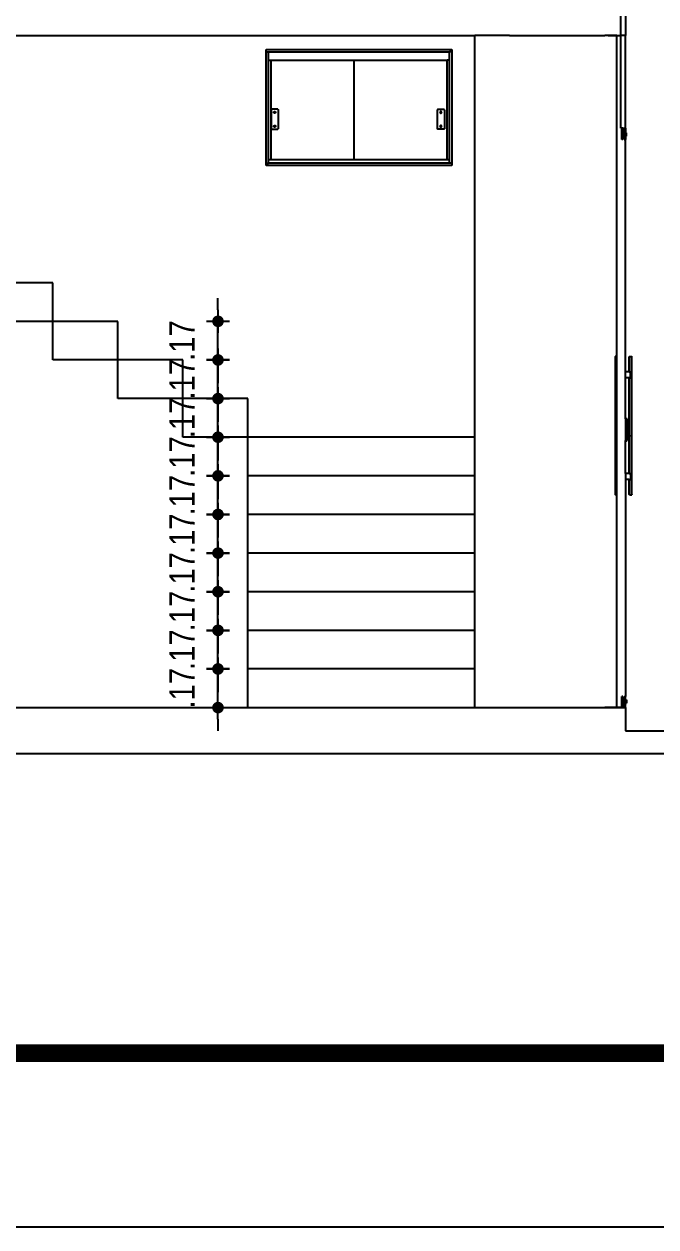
# Model space of a CAD drawing. Header units: millimetres. Extents: x 3212 to 6878, y 1640 to 3386.
# Drawn here: x 3318.31 to 3321.04, y 1640.21 to 1645.4 of the extents above; entities that cross this region are included whole.
import ezdxf

# ---------------------------------------------------------------- set-up
doc = ezdxf.new("R2010")
doc.units = ezdxf.units.MM
doc.header["$LTSCALE"] = 0.8
for name, color, linetype in [('A-PEN-B', 5, 'Continuous'), ('A-PEN-Y', 2, 'Continuous'), ('COTA', 2, 'Continuous')]:
    doc.layers.add(name, color=color, linetype=linetype)
doc.layers.add('COTAS', color=53, linetype='Continuous', lineweight=9)
doc.styles.add('F2', font='ARIALN.TTF')
doc.dimstyles.new('ARQUITETURA', dxfattribs={"dimtxt": 0.11, "dimasz": 0.05, "dimexe": 0.1, "dimexo": 0, "dimgap": 0.1, "dimtad": 1, "dimzin": 5, "dimdsep": 46, "dimtxsty": 'F2', "dimblk": 'COTA', "dimcen": 0, "dimse1": 1, "dimse2": 1, "dimadec": 0, "dimazin": 0, "dimtfac": 2, "dimtix": 1, "dimtmove": 2, "dimatfit": 3, "dimldrblk": 'COTA', "dimfxl": 0, "dimtolj": 1, "dimtzin": 5, "dimarcsym": 0})

# ---------------------------------------------------------------- blocks, each defined once
blk = doc.blocks.new('PRANCHA')
at = {"color": 1}
blk.add_lwpolyline([(0, 0), (84.1, 0), (84.1, 59.4), (0, 59.4)], close=True, dxfattribs=at)
at = {"color": 4, "const_width": 0.1}
blk.add_lwpolyline([(2.5, 58.4), (83.1, 58.4), (83.1, 1), (2.5, 1)], close=True, dxfattribs=at)
blk = doc.blocks.new('COTA')
at = {"layer": 'COTA'}
for p, q in [((-1, 0), (1, 0)), ((0, 1), (0, -1))]:
    blk.add_line(p, q, dxfattribs=at)
at = {"layer": 'COTA', "const_width": 0.5}
blk.add_lwpolyline([(-0.25, 0, 1), (0.25, 0, 1)], format="xyb", close=True, dxfattribs=at)
blk = doc.blocks.new('*D223')
at = {"layer": 'COTAS', "color": 0, "lineweight": -2, "transparency": 16777216}
for p, q in [((3319.1468, 1642.6683), (3319.1468, 1642.7183)), ((3319.1468, 1642.4516), (3319.1468, 1642.6183)), ((3319.1468, 1642.4016), (3319.1468, 1642.3516))]:
    blk.add_line(p, q, dxfattribs=at)
at = {"layer": 'Defpoints', "color": 0, "transparency": 16777216}
for p in [(3319.1468, 1642.6183), (3319.2749, 1642.6183), (3319.2749, 1642.4516)]:
    blk.add_point(p, dxfattribs=at)
at = {"layer": 'COTAS', "color": 0, "lineweight": -2, "transparency": 16777216, "xscale": 0.05, "yscale": 0.05, "zscale": 0.05}
for p, rotation in [((3319.1468, 1642.6183), 270), ((3319.1468, 1642.4516), 90)]:
    blk.add_blockref('COTA', p, dxfattribs=dict(at, rotation=rotation))
at = {"layer": 'COTAS', "color": 0, "transparency": 16777216, "insert": (3318.9916, 1642.5349), "char_height": 0.11, "attachment_point": 5, "rotation": 90, "style": 'F2'}
blk.add_mtext('\\A1;.17', dxfattribs=at)
blk = doc.blocks.new('*D224')
at = {"layer": 'COTAS', "color": 0, "lineweight": -2, "transparency": 16777216}
for p, q in [((3319.1468, 1642.835), (3319.1468, 1642.885)), ((3319.1468, 1642.6183), (3319.1468, 1642.785)), ((3319.1468, 1642.5683), (3319.1468, 1642.5183))]:
    blk.add_line(p, q, dxfattribs=at)
at = {"layer": 'Defpoints', "color": 0, "transparency": 16777216}
for p in [(3319.1468, 1642.785), (3319.3819, 1642.785), (3319.2749, 1642.6183)]:
    blk.add_point(p, dxfattribs=at)
at = {"layer": 'COTAS', "color": 0, "lineweight": -2, "transparency": 16777216, "xscale": 0.05, "yscale": 0.05, "zscale": 0.05}
for p, rotation in [((3319.1468, 1642.785), 270), ((3319.1468, 1642.6183), 90)]:
    blk.add_blockref('COTA', p, dxfattribs=dict(at, rotation=rotation))
at = {"layer": 'COTAS', "color": 0, "transparency": 16777216, "insert": (3318.9916, 1642.7016), "char_height": 0.11, "attachment_point": 5, "rotation": 90, "style": 'F2'}
blk.add_mtext('\\A1;.17', dxfattribs=at)
blk = doc.blocks.new('*D225')
at = {"layer": 'COTAS', "color": 0, "lineweight": -2, "transparency": 16777216}
for p, q in [((3319.1468, 1643.0017), (3319.1468, 1643.0517)), ((3319.1468, 1642.785), (3319.1468, 1642.9517)), ((3319.1468, 1642.735), (3319.1468, 1642.685))]:
    blk.add_line(p, q, dxfattribs=at)
at = {"layer": 'Defpoints', "color": 0, "transparency": 16777216}
for p in [(3319.1468, 1642.9517), (3319.3976, 1642.9517), (3319.3819, 1642.785)]:
    blk.add_point(p, dxfattribs=at)
at = {"layer": 'COTAS', "color": 0, "lineweight": -2, "transparency": 16777216, "xscale": 0.05, "yscale": 0.05, "zscale": 0.05}
for p, rotation in [((3319.1468, 1642.9517), 270), ((3319.1468, 1642.785), 90)]:
    blk.add_blockref('COTA', p, dxfattribs=dict(at, rotation=rotation))
at = {"layer": 'COTAS', "color": 0, "transparency": 16777216, "insert": (3318.9916, 1642.8683), "char_height": 0.11, "attachment_point": 5, "rotation": 90, "style": 'F2'}
blk.add_mtext('\\A1;.17', dxfattribs=at)
blk = doc.blocks.new('*D226')
at = {"layer": 'COTAS', "color": 0, "lineweight": -2, "transparency": 16777216}
for p, q in [((3319.1468, 1643.1684), (3319.1468, 1643.2184)), ((3319.1468, 1642.9517), (3319.1468, 1643.1184)), ((3319.1468, 1642.9017), (3319.1468, 1642.8517))]:
    blk.add_line(p, q, dxfattribs=at)
at = {"layer": 'Defpoints', "color": 0, "transparency": 16777216}
for p in [(3319.1468, 1643.1184), (3319.4172, 1643.1184), (3319.3976, 1642.9517)]:
    blk.add_point(p, dxfattribs=at)
at = {"layer": 'COTAS', "color": 0, "lineweight": -2, "transparency": 16777216, "xscale": 0.05, "yscale": 0.05, "zscale": 0.05}
for p, rotation in [((3319.1468, 1643.1184), 270), ((3319.1468, 1642.9517), 90)]:
    blk.add_blockref('COTA', p, dxfattribs=dict(at, rotation=rotation))
at = {"layer": 'COTAS', "color": 0, "transparency": 16777216, "insert": (3318.9916, 1643.035), "char_height": 0.11, "attachment_point": 5, "rotation": 90, "style": 'F2'}
blk.add_mtext('\\A1;.17', dxfattribs=at)
blk = doc.blocks.new('*D227')
at = {"layer": 'COTAS', "color": 0, "lineweight": -2, "transparency": 16777216}
for p, q in [((3319.1468, 1643.3351), (3319.1468, 1643.3851)), ((3319.1468, 1643.1184), (3319.1468, 1643.2851)), ((3319.1468, 1643.0684), (3319.1468, 1643.0184))]:
    blk.add_line(p, q, dxfattribs=at)
at = {"layer": 'Defpoints', "color": 0, "transparency": 16777216}
for p in [(3319.1468, 1643.2851), (3319.4172, 1643.2851), (3319.4172, 1643.1184)]:
    blk.add_point(p, dxfattribs=at)
at = {"layer": 'COTAS', "color": 0, "lineweight": -2, "transparency": 16777216, "xscale": 0.05, "yscale": 0.05, "zscale": 0.05}
for p, rotation in [((3319.1468, 1643.2851), 270), ((3319.1468, 1643.1184), 90)]:
    blk.add_blockref('COTA', p, dxfattribs=dict(at, rotation=rotation))
at = {"layer": 'COTAS', "color": 0, "transparency": 16777216, "insert": (3318.9916, 1643.2017), "char_height": 0.11, "attachment_point": 5, "rotation": 90, "style": 'F2'}
blk.add_mtext('\\A1;.17', dxfattribs=at)
blk = doc.blocks.new('*D228')
at = {"layer": 'COTAS', "color": 0, "lineweight": -2, "transparency": 16777216}
for p, q in [((3319.1468, 1643.5018), (3319.1468, 1643.5518)), ((3319.1468, 1643.2851), (3319.1468, 1643.4518)), ((3319.1468, 1643.2351), (3319.1468, 1643.1851))]:
    blk.add_line(p, q, dxfattribs=at)
at = {"layer": 'Defpoints', "color": 0, "transparency": 16777216}
for p in [(3319.1468, 1643.4518), (3319.4328, 1643.4518), (3319.4172, 1643.2851)]:
    blk.add_point(p, dxfattribs=at)
at = {"layer": 'COTAS', "color": 0, "lineweight": -2, "transparency": 16777216, "xscale": 0.05, "yscale": 0.05, "zscale": 0.05}
for p, rotation in [((3319.1468, 1643.4518), 270), ((3319.1468, 1643.2851), 90)]:
    blk.add_blockref('COTA', p, dxfattribs=dict(at, rotation=rotation))
at = {"layer": 'COTAS', "color": 0, "transparency": 16777216, "insert": (3318.9916, 1643.3684), "char_height": 0.11, "attachment_point": 5, "rotation": 90, "style": 'F2'}
blk.add_mtext('\\A1;.17', dxfattribs=at)
blk = doc.blocks.new('*D229')
at = {"layer": 'COTAS', "color": 0, "lineweight": -2, "transparency": 16777216}
for p, q in [((3319.1468, 1643.6685), (3319.1468, 1643.7185)), ((3319.1468, 1643.4518), (3319.1468, 1643.6185)), ((3319.1468, 1643.4018), (3319.1468, 1643.3518))]:
    blk.add_line(p, q, dxfattribs=at)
at = {"layer": 'Defpoints', "color": 0, "transparency": 16777216}
for p in [(3319.1468, 1643.6185), (3319.4172, 1643.6185), (3319.4328, 1643.4518)]:
    blk.add_point(p, dxfattribs=at)
at = {"layer": 'COTAS', "color": 0, "lineweight": -2, "transparency": 16777216, "xscale": 0.05, "yscale": 0.05, "zscale": 0.05}
for p, rotation in [((3319.1468, 1643.6185), 270), ((3319.1468, 1643.4518), 90)]:
    blk.add_blockref('COTA', p, dxfattribs=dict(at, rotation=rotation))
at = {"layer": 'COTAS', "color": 0, "transparency": 16777216, "insert": (3318.9916, 1643.5351), "char_height": 0.11, "attachment_point": 5, "rotation": 90, "style": 'F2'}
blk.add_mtext('\\A1;.17', dxfattribs=at)
blk = doc.blocks.new('*D230')
at = {"layer": 'COTAS', "color": 0, "lineweight": -2, "transparency": 16777216}
for p, q in [((3319.1468, 1643.8352), (3319.1468, 1643.8852)), ((3319.1468, 1643.6185), (3319.1468, 1643.7852)), ((3319.1468, 1643.5685), (3319.1468, 1643.5185))]:
    blk.add_line(p, q, dxfattribs=at)
at = {"layer": 'Defpoints', "color": 0, "transparency": 16777216}
for p in [(3319.1468, 1643.7852), (3319.2749, 1643.7852), (3319.4172, 1643.6185)]:
    blk.add_point(p, dxfattribs=at)
at = {"layer": 'COTAS', "color": 0, "lineweight": -2, "transparency": 16777216, "xscale": 0.05, "yscale": 0.05, "zscale": 0.05}
for p, rotation in [((3319.1468, 1643.7852), 270), ((3319.1468, 1643.6185), 90)]:
    blk.add_blockref('COTA', p, dxfattribs=dict(at, rotation=rotation))
at = {"layer": 'COTAS', "color": 0, "transparency": 16777216, "insert": (3318.9916, 1643.7018), "char_height": 0.11, "attachment_point": 5, "rotation": 90, "style": 'F2'}
blk.add_mtext('\\A1;.17', dxfattribs=at)
blk = doc.blocks.new('*D231')
at = {"layer": 'COTAS', "color": 0, "lineweight": -2, "transparency": 16777216}
for p, q in [((3319.1468, 1644.0019), (3319.1468, 1644.0519)), ((3319.1468, 1643.7852), (3319.1468, 1643.9519)), ((3319.1468, 1643.7352), (3319.1468, 1643.6852))]:
    blk.add_line(p, q, dxfattribs=at)
at = {"layer": 'Defpoints', "color": 0, "transparency": 16777216}
for p in [(3318.9949, 1643.9519), (3319.1468, 1643.9519), (3319.2749, 1643.7852)]:
    blk.add_point(p, dxfattribs=at)
at = {"layer": 'COTAS', "color": 0, "lineweight": -2, "transparency": 16777216, "xscale": 0.05, "yscale": 0.05, "zscale": 0.05}
for p, rotation in [((3319.1468, 1643.9519), 270), ((3319.1468, 1643.7852), 90)]:
    blk.add_blockref('COTA', p, dxfattribs=dict(at, rotation=rotation))
at = {"layer": 'COTAS', "color": 0, "transparency": 16777216, "insert": (3318.9916, 1643.8685), "char_height": 0.11, "attachment_point": 5, "rotation": 90, "style": 'F2'}
blk.add_mtext('\\A1;.17', dxfattribs=at)
blk = doc.blocks.new('*D232')
at = {"layer": 'COTAS', "color": 0, "lineweight": -2, "transparency": 16777216}
for p, q in [((3319.1468, 1644.1686), (3319.1468, 1644.2186)), ((3319.1468, 1643.9519), (3319.1468, 1644.1186)), ((3319.1468, 1643.9019), (3319.1468, 1643.8519))]:
    blk.add_line(p, q, dxfattribs=at)
at = {"layer": 'Defpoints', "color": 0, "transparency": 16777216}
for p in [(3318.7149, 1644.1186), (3319.1468, 1644.1186), (3318.9949, 1643.9519)]:
    blk.add_point(p, dxfattribs=at)
at = {"layer": 'COTAS', "color": 0, "lineweight": -2, "transparency": 16777216, "xscale": 0.05, "yscale": 0.05, "zscale": 0.05}
for p, rotation in [((3319.1468, 1644.1186), 270), ((3319.1468, 1643.9519), 90)]:
    blk.add_blockref('COTA', p, dxfattribs=dict(at, rotation=rotation))
at = {"layer": 'COTAS', "color": 0, "transparency": 16777216, "insert": (3318.9916, 1644.0352), "char_height": 0.11, "attachment_point": 5, "rotation": 90, "style": 'F2'}
blk.add_mtext('\\A1;.17', dxfattribs=at)

msp = doc.modelspace()

# ---------------------------------------------------------------- linework, layer by layer
for p, q in [((3319.3549, 1645.2911), (3320.1549, 1645.2911)), ((3319.3549, 1645.2811), (3319.3549, 1645.2911)), ((3320.1549, 1645.2911), (3320.1549, 1645.2811)), ((3319.3549, 1645.2811), (3319.3649, 1645.2811)), ((3319.3549, 1644.8011), (3319.3549, 1645.2811)), ((3319.3649, 1645.2461), (3319.3649, 1645.2811)), ((3319.3649, 1645.2811), (3320.1449, 1645.2811)), ((3319.3649, 1645.2461), (3319.3749, 1645.2461)), ((3319.3649, 1644.8161), (3319.3649, 1645.2461)), ((3319.3749, 1645.2461), (3319.7349, 1645.2461)), ((3319.3749, 1645.2461), (3319.3749, 1644.8161)), ((3319.7349, 1644.8161), (3319.7349, 1645.2461)), ((3319.7349, 1645.2461), (3320.1349, 1645.2461)), ((3320.1449, 1645.2461), (3320.1349, 1645.2461)), ((3320.1349, 1644.8161), (3320.1349, 1645.2461)), ((3320.1549, 1645.2811), (3320.1449, 1645.2811)), ((3320.1449, 1645.2461), (3320.1449, 1645.2811)), ((3320.1449, 1644.8161), (3320.1449, 1645.2461)), ((3320.1549, 1645.2811), (3320.1549, 1644.8011)), ((3319.3763, 1645.0316), (3319.3783, 1645.0336)), ((3319.3763, 1645.0316), (3319.3763, 1644.9496)), ((3319.4049, 1645.0336), (3319.3783, 1645.0336)), ((3319.4049, 1645.0336), (3319.4069, 1645.0316)), ((3319.4069, 1645.0316), (3319.4069, 1644.9496)), ((3320.0949, 1645.0336), (3320.0929, 1645.0316)), ((3320.0929, 1645.0316), (3320.0929, 1644.9496)), ((3320.0949, 1645.0336), (3320.1215, 1645.0336)), ((3320.1235, 1645.0316), (3320.1215, 1645.0336)), ((3320.1235, 1645.0316), (3320.1235, 1644.9496)), ((3319.3876, 1645.0206), (3319.3877, 1645.0216)), ((3319.3877, 1645.0196), (3319.3876, 1645.0206)), ((3319.3877, 1645.0216), (3319.3881, 1645.0226)), ((3319.3881, 1645.0186), (3319.3877, 1645.0196)), ((3319.3881, 1645.0226), (3319.3888, 1645.0234)), ((3319.3888, 1645.0178), (3319.3881, 1645.0186)), ((3319.3888, 1645.0234), (3319.3896, 1645.0241)), ((3319.3896, 1645.0171), (3319.3888, 1645.0178)), ((3319.3896, 1645.0241), (3319.3905, 1645.0245)), ((3319.3905, 1645.0167), (3319.3896, 1645.0171)), ((3319.3905, 1645.0245), (3319.3916, 1645.0246)), ((3319.3916, 1645.0166), (3319.3905, 1645.0167)), ((3319.3916, 1645.0246), (3319.3926, 1645.0245)), ((3319.3926, 1645.0167), (3319.3916, 1645.0166)), ((3319.3926, 1645.0245), (3319.3936, 1645.0241)), ((3319.3936, 1645.0171), (3319.3926, 1645.0167)), ((3319.3936, 1645.0241), (3319.3944, 1645.0234)), ((3319.3944, 1645.0178), (3319.3936, 1645.0171)), ((3319.3944, 1645.0234), (3319.3951, 1645.0226)), ((3319.3951, 1645.0186), (3319.3944, 1645.0178)), ((3319.3951, 1645.0226), (3319.3955, 1645.0216)), ((3319.3955, 1645.0196), (3319.3951, 1645.0186)), ((3319.3955, 1645.0216), (3319.3956, 1645.0206)), ((3319.3956, 1645.0206), (3319.3955, 1645.0196)), ((3320.1043, 1645.0216), (3320.1042, 1645.0206)), ((3320.1042, 1645.0206), (3320.1043, 1645.0196)), ((3320.1047, 1645.0226), (3320.1043, 1645.0216)), ((3320.1043, 1645.0196), (3320.1047, 1645.0186)), ((3320.1053, 1645.0234), (3320.1047, 1645.0226)), ((3320.1047, 1645.0186), (3320.1053, 1645.0178)), ((3320.1062, 1645.0241), (3320.1053, 1645.0234)), ((3320.1053, 1645.0178), (3320.1062, 1645.0171)), ((3320.1071, 1645.0245), (3320.1062, 1645.0241)), ((3320.1062, 1645.0171), (3320.1071, 1645.0167)), ((3320.1082, 1645.0246), (3320.1071, 1645.0245)), ((3320.1071, 1645.0167), (3320.1082, 1645.0166)), ((3320.1092, 1645.0245), (3320.1082, 1645.0246)), ((3320.1082, 1645.0166), (3320.1092, 1645.0167)), ((3320.1102, 1645.0241), (3320.1092, 1645.0245)), ((3320.1092, 1645.0167), (3320.1102, 1645.0171)), ((3320.111, 1645.0234), (3320.1102, 1645.0241)), ((3320.1102, 1645.0171), (3320.111, 1645.0178)), ((3320.1116, 1645.0226), (3320.111, 1645.0234)), ((3320.111, 1645.0178), (3320.1116, 1645.0186)), ((3320.112, 1645.0216), (3320.1116, 1645.0226)), ((3320.1116, 1645.0186), (3320.112, 1645.0196)), ((3320.1122, 1645.0206), (3320.112, 1645.0216)), ((3320.112, 1645.0196), (3320.1122, 1645.0206)), ((3319.3763, 1644.9496), (3319.3783, 1644.9476)), ((3319.3783, 1644.9476), (3319.4049, 1644.9476)), ((3319.3876, 1644.9606), (3319.3877, 1644.9616)), ((3319.3877, 1644.9596), (3319.3876, 1644.9606)), ((3319.3877, 1644.9616), (3319.3881, 1644.9626)), ((3319.3881, 1644.9586), (3319.3877, 1644.9596)), ((3319.3881, 1644.9626), (3319.3888, 1644.9634)), ((3319.3888, 1644.9578), (3319.3881, 1644.9586)), ((3319.3888, 1644.9634), (3319.3896, 1644.9641)), ((3319.3896, 1644.9571), (3319.3888, 1644.9578)), ((3319.3896, 1644.9641), (3319.3905, 1644.9645)), ((3319.3905, 1644.9567), (3319.3896, 1644.9571)), ((3319.3905, 1644.9645), (3319.3916, 1644.9646)), ((3319.3916, 1644.9566), (3319.3905, 1644.9567)), ((3319.3916, 1644.9646), (3319.3926, 1644.9645)), ((3319.3926, 1644.9567), (3319.3916, 1644.9566)), ((3319.3926, 1644.9645), (3319.3936, 1644.9641)), ((3319.3936, 1644.9571), (3319.3926, 1644.9567)), ((3319.3936, 1644.9641), (3319.3944, 1644.9634)), ((3319.3944, 1644.9578), (3319.3936, 1644.9571)), ((3319.3944, 1644.9634), (3319.3951, 1644.9626)), ((3319.3951, 1644.9586), (3319.3944, 1644.9578)), ((3319.3951, 1644.9626), (3319.3955, 1644.9616)), ((3319.3955, 1644.9596), (3319.3951, 1644.9586)), ((3319.3955, 1644.9616), (3319.3956, 1644.9606)), ((3319.3956, 1644.9606), (3319.3955, 1644.9596)), ((3319.4049, 1644.9476), (3319.4069, 1644.9496)), ((3320.0949, 1644.9476), (3320.0929, 1644.9496)), ((3320.1215, 1644.9476), (3320.0949, 1644.9476)), ((3320.1043, 1644.9616), (3320.1042, 1644.9606)), ((3320.1042, 1644.9606), (3320.1043, 1644.9596)), ((3320.1047, 1644.9626), (3320.1043, 1644.9616)), ((3320.1043, 1644.9596), (3320.1047, 1644.9586)), ((3320.1053, 1644.9634), (3320.1047, 1644.9626)), ((3320.1047, 1644.9586), (3320.1053, 1644.9578)), ((3320.1062, 1644.9641), (3320.1053, 1644.9634)), ((3320.1053, 1644.9578), (3320.1062, 1644.9571)), ((3320.1071, 1644.9645), (3320.1062, 1644.9641)), ((3320.1062, 1644.9571), (3320.1071, 1644.9567)), ((3320.1082, 1644.9646), (3320.1071, 1644.9645)), ((3320.1071, 1644.9567), (3320.1082, 1644.9566)), ((3320.1092, 1644.9645), (3320.1082, 1644.9646)), ((3320.1082, 1644.9566), (3320.1092, 1644.9567)), ((3320.1102, 1644.9641), (3320.1092, 1644.9645)), ((3320.1092, 1644.9567), (3320.1102, 1644.9571)), ((3320.111, 1644.9634), (3320.1102, 1644.9641)), ((3320.1102, 1644.9571), (3320.111, 1644.9578)), ((3320.1116, 1644.9626), (3320.111, 1644.9634)), ((3320.111, 1644.9578), (3320.1116, 1644.9586)), ((3320.112, 1644.9616), (3320.1116, 1644.9626)), ((3320.1116, 1644.9586), (3320.112, 1644.9596)), ((3320.1122, 1644.9606), (3320.112, 1644.9616)), ((3320.112, 1644.9596), (3320.1122, 1644.9606)), ((3320.1235, 1644.9496), (3320.1215, 1644.9476)), ((3319.3549, 1644.8011), (3319.3649, 1644.8011)), ((3319.3549, 1644.7911), (3319.3549, 1644.8011)), ((3320.1549, 1644.7911), (3319.3549, 1644.7911)), ((3319.3649, 1644.8011), (3319.3649, 1644.8161)), ((3319.3749, 1644.8161), (3319.3649, 1644.8161)), ((3320.1449, 1644.8011), (3319.3649, 1644.8011)), ((3319.7349, 1644.8161), (3319.3749, 1644.8161)), ((3320.1349, 1644.8161), (3319.7349, 1644.8161)), ((3320.1449, 1644.8161), (3320.1349, 1644.8161)), ((3320.1449, 1644.8011), (3320.1449, 1644.8161)), ((3320.1549, 1644.8011), (3320.1449, 1644.8011)), ((3320.1549, 1644.8011), (3320.1549, 1644.7911)), ((3320.8609, 1643.9663), (3320.8604, 1643.9657)), ((3320.8604, 1643.9657), (3320.8604, 1643.3708)), ((3320.8614, 1643.9663), (3320.8609, 1643.9657)), ((3320.8614, 1643.9663), (3320.8609, 1643.9663)), ((3320.8609, 1643.9657), (3320.8609, 1643.3708)), ((3320.867, 1643.9663), (3320.8614, 1643.9663)), ((3320.867, 1643.9007), (3320.867, 1643.9663)), ((3320.9214, 1643.9663), (3320.9209, 1643.9657)), ((3320.9209, 1643.9013), (3320.9209, 1643.9657)), ((3320.9219, 1643.9663), (3320.9214, 1643.9657)), ((3320.9214, 1643.9663), (3320.9219, 1643.9663)), ((3320.9214, 1643.9013), (3320.9214, 1643.9657)), ((3320.9219, 1643.9663), (3320.9314, 1643.9663)), ((3320.9314, 1643.9663), (3320.9319, 1643.9657)), ((3320.9314, 1643.9663), (3320.9319, 1643.9663)), ((3320.9319, 1643.9663), (3320.9324, 1643.9657)), ((3320.9324, 1643.3708), (3320.9324, 1643.9657)), ((3320.8659, 1643.9001), (3320.8664, 1643.9007)), ((3320.8659, 1643.875), (3320.8659, 1643.9001)), ((3320.8664, 1643.9007), (3320.8669, 1643.9007)), ((3320.8664, 1643.9001), (3320.8669, 1643.9007)), ((3320.8664, 1643.9001), (3320.8664, 1643.875)), ((3320.8669, 1643.9007), (3320.867, 1643.9007)), ((3320.867, 1643.8745), (3320.867, 1643.9007)), ((3320.9204, 1643.9007), (3320.9044, 1643.9007)), ((3320.9044, 1643.8745), (3320.9044, 1643.9007)), ((3320.9209, 1643.9013), (3320.9204, 1643.9007)), ((3320.9209, 1643.9007), (3320.9204, 1643.9007)), ((3320.9214, 1643.9013), (3320.9209, 1643.9007)), ((3320.9209, 1643.9007), (3320.9264, 1643.9007)), ((3320.9269, 1643.9001), (3320.9264, 1643.9007)), ((3320.9264, 1643.875), (3320.9264, 1643.9001)), ((3320.9269, 1643.9001), (3320.9269, 1643.875)), ((3320.8659, 1643.875), (3320.8664, 1643.8745)), ((3320.8664, 1643.875), (3320.8669, 1643.8745)), ((3320.8664, 1643.8745), (3320.8669, 1643.8745)), ((3320.8669, 1643.8745), (3320.867, 1643.8745)), ((3320.867, 1643.462), (3320.867, 1643.8745)), ((3320.9044, 1643.6982), (3320.9044, 1643.8745)), ((3320.9204, 1643.8745), (3320.9044, 1643.8745)), ((3320.9204, 1643.8745), (3320.9209, 1643.8745)), ((3320.9209, 1643.8739), (3320.9204, 1643.8745)), ((3320.9214, 1643.8739), (3320.9209, 1643.8745)), ((3320.9209, 1643.8745), (3320.9259, 1643.8745)), ((3320.9209, 1643.6628), (3320.9209, 1643.8739)), ((3320.9214, 1643.6628), (3320.9214, 1643.8739)), ((3320.9264, 1643.875), (3320.9259, 1643.8745)), ((3320.9259, 1643.8745), (3320.9264, 1643.8745)), ((3320.9269, 1643.875), (3320.9264, 1643.8745)), ((3320.9044, 1643.6982), (3320.907, 1643.6982)), ((3320.9044, 1643.6982), (3320.9044, 1643.6981)), ((3320.907, 1643.6981), (3320.9044, 1643.6981)), ((3320.9044, 1643.6981), (3320.9044, 1643.698)), ((3320.907, 1643.698), (3320.9044, 1643.698)), ((3320.9044, 1643.698), (3320.9044, 1643.6979)), ((3320.907, 1643.6979), (3320.9044, 1643.6979)), ((3320.9044, 1643.6979), (3320.9044, 1643.6978)), ((3320.907, 1643.6978), (3320.9044, 1643.6978)), ((3320.9044, 1643.6978), (3320.9044, 1643.6976)), ((3320.907, 1643.6976), (3320.9044, 1643.6976)), ((3320.9044, 1643.6976), (3320.9044, 1643.6974)), ((3320.907, 1643.6974), (3320.9044, 1643.6974)), ((3320.9044, 1643.6974), (3320.9044, 1643.6972)), ((3320.907, 1643.6972), (3320.9044, 1643.6972)), ((3320.9044, 1643.6972), (3320.9044, 1643.6969)), ((3320.907, 1643.6969), (3320.9044, 1643.6969)), ((3320.9044, 1643.6969), (3320.9044, 1643.6516)), ((3320.907, 1643.6982), (3320.912, 1643.6982)), ((3320.907, 1643.6982), (3320.907, 1643.6981)), ((3320.912, 1643.6981), (3320.907, 1643.6981)), ((3320.907, 1643.6981), (3320.907, 1643.698)), ((3320.912, 1643.698), (3320.907, 1643.698)), ((3320.907, 1643.698), (3320.907, 1643.6979)), ((3320.912, 1643.6979), (3320.907, 1643.6979)), ((3320.907, 1643.6979), (3320.907, 1643.6978)), ((3320.912, 1643.6978), (3320.907, 1643.6978)), ((3320.907, 1643.6978), (3320.907, 1643.6976)), ((3320.912, 1643.6976), (3320.907, 1643.6976)), ((3320.907, 1643.6976), (3320.907, 1643.6974)), ((3320.912, 1643.6974), (3320.907, 1643.6974)), ((3320.907, 1643.6974), (3320.907, 1643.6972)), ((3320.912, 1643.6972), (3320.907, 1643.6972)), ((3320.907, 1643.6972), (3320.907, 1643.6969)), ((3320.907, 1643.6969), (3320.912, 1643.6969)), ((3320.907, 1643.6961), (3320.907, 1643.6969)), ((3320.907, 1643.6961), (3320.912, 1643.6961)), ((3320.912, 1643.6982), (3320.912, 1643.6981)), ((3320.912, 1643.6981), (3320.912, 1643.698)), ((3320.912, 1643.698), (3320.912, 1643.6979)), ((3320.912, 1643.6979), (3320.912, 1643.6978)), ((3320.912, 1643.6978), (3320.912, 1643.6976)), ((3320.912, 1643.6976), (3320.912, 1643.6974)), ((3320.912, 1643.6974), (3320.912, 1643.6972)), ((3320.912, 1643.6972), (3320.912, 1643.6969)), ((3320.912, 1643.6961), (3320.912, 1643.6969)), ((3320.912, 1643.6603), (3320.912, 1643.6961)), ((3320.912, 1643.6516), (3320.9044, 1643.6516)), ((3320.9044, 1643.6516), (3320.9044, 1643.6074)), ((3320.9145, 1643.6603), (3320.912, 1643.6603)), ((3320.912, 1643.6603), (3320.912, 1643.6594)), ((3320.9145, 1643.6594), (3320.912, 1643.6594)), ((3320.912, 1643.6593), (3320.912, 1643.6594)), ((3320.9145, 1643.6593), (3320.912, 1643.6593)), ((3320.912, 1643.6593), (3320.912, 1643.6576)), ((3320.912, 1643.6575), (3320.912, 1643.6576)), ((3320.912, 1643.6572), (3320.912, 1643.6576)), ((3320.9121, 1643.6574), (3320.912, 1643.6575)), ((3320.912, 1643.6572), (3320.914, 1643.6572)), ((3320.912, 1643.6566), (3320.912, 1643.6572)), ((3320.912, 1643.6561), (3320.912, 1643.6566)), ((3320.912, 1643.6566), (3320.9139, 1643.6566)), ((3320.912, 1643.6561), (3320.914, 1643.6561)), ((3320.912, 1643.6558), (3320.912, 1643.6561)), ((3320.914, 1643.6558), (3320.912, 1643.6558)), ((3320.912, 1643.6556), (3320.912, 1643.6558)), ((3320.9139, 1643.6557), (3320.912, 1643.6556)), ((3320.912, 1643.6551), (3320.912, 1643.6556)), ((3320.9139, 1643.6551), (3320.912, 1643.6551)), ((3320.912, 1643.6547), (3320.912, 1643.6551)), ((3320.9121, 1643.6548), (3320.912, 1643.6547)), ((3320.912, 1643.6547), (3320.912, 1643.6547)), ((3320.912, 1643.6535), (3320.912, 1643.6547)), ((3320.9144, 1643.6535), (3320.912, 1643.6535)), ((3320.912, 1643.6535), (3320.912, 1643.6516)), ((3320.912, 1643.6516), (3320.912, 1643.6466)), ((3320.9137, 1643.6466), (3320.912, 1643.6466)), ((3320.912, 1643.6443), (3320.912, 1643.6466)), ((3320.9137, 1643.6443), (3320.912, 1643.6443)), ((3320.912, 1643.6422), (3320.912, 1643.6443)), ((3320.9145, 1643.6422), (3320.912, 1643.6422)), ((3320.912, 1643.6074), (3320.912, 1643.6422)), ((3320.9122, 1643.6574), (3320.9121, 1643.6574)), ((3320.9122, 1643.6549), (3320.9121, 1643.6548)), ((3320.9123, 1643.6573), (3320.9122, 1643.6574)), ((3320.9123, 1643.6549), (3320.9122, 1643.6549)), ((3320.9124, 1643.6573), (3320.9123, 1643.6573)), ((3320.9124, 1643.655), (3320.9123, 1643.6549)), ((3320.9124, 1643.6573), (3320.9124, 1643.6573)), ((3320.9125, 1643.6573), (3320.9124, 1643.6573)), ((3320.9125, 1643.655), (3320.9124, 1643.655)), ((3320.9124, 1643.655), (3320.9124, 1643.655)), ((3320.9126, 1643.6573), (3320.9125, 1643.6573)), ((3320.9126, 1643.6549), (3320.9125, 1643.655)), ((3320.9127, 1643.6574), (3320.9126, 1643.6573)), ((3320.9127, 1643.6549), (3320.9126, 1643.6549)), ((3320.9128, 1643.6575), (3320.9127, 1643.6574)), ((3320.9128, 1643.6547), (3320.9127, 1643.6549)), ((3320.9133, 1643.6575), (3320.9128, 1643.6575)), ((3320.9133, 1643.6547), (3320.9128, 1643.6547)), ((3320.9134, 1643.6576), (3320.9133, 1643.6575)), ((3320.9135, 1643.6545), (3320.9133, 1643.6547)), ((3320.9138, 1643.6545), (3320.9135, 1643.6545)), ((3320.9137, 1643.6465), (3320.9137, 1643.6466)), ((3320.914, 1643.6455), (3320.9137, 1643.6465)), ((3320.9137, 1643.6444), (3320.9137, 1643.6465)), ((3320.914, 1643.6455), (3320.9137, 1643.6444)), ((3320.9137, 1643.6444), (3320.9137, 1643.6443)), ((3320.9139, 1643.6543), (3320.9138, 1643.6545)), ((3320.9139, 1643.6568), (3320.914, 1643.6569)), ((3320.9139, 1643.6567), (3320.9139, 1643.6568)), ((3320.9139, 1643.6566), (3320.9139, 1643.6567)), ((3320.9139, 1643.6565), (3320.9139, 1643.6566)), ((3320.9139, 1643.6566), (3320.9139, 1643.6566)), ((3320.9139, 1643.6566), (3320.914, 1643.6566)), ((3320.9139, 1643.6565), (3320.9139, 1643.6565)), ((3320.9139, 1643.6564), (3320.9139, 1643.6565)), ((3320.9139, 1643.6564), (3320.9139, 1643.6565)), ((3320.9139, 1643.6564), (3320.9139, 1643.6565)), ((3320.9139, 1643.6563), (3320.9139, 1643.6564)), ((3320.9139, 1643.6562), (3320.9139, 1643.6563)), ((3320.9139, 1643.6563), (3320.9139, 1643.6563)), ((3320.9139, 1643.6561), (3320.9139, 1643.6562)), ((3320.914, 1643.6561), (3320.9139, 1643.6561)), ((3320.914, 1643.6558), (3320.9139, 1643.6557)), ((3320.9139, 1643.6557), (3320.9139, 1643.6556)), ((3320.914, 1643.6557), (3320.9139, 1643.6557)), ((3320.9139, 1643.6556), (3320.9139, 1643.6555)), ((3320.9139, 1643.6555), (3320.9139, 1643.6554)), ((3320.9139, 1643.6554), (3320.9139, 1643.6553)), ((3320.9139, 1643.6554), (3320.9139, 1643.6554)), ((3320.9139, 1643.6554), (3320.9139, 1643.6553)), ((3320.9139, 1643.6553), (3320.9139, 1643.6552)), ((3320.9139, 1643.6552), (3320.9139, 1643.6551)), ((3320.9139, 1643.6551), (3320.9139, 1643.6551)), ((3320.9139, 1643.6551), (3320.9139, 1643.655)), ((3320.9145, 1643.6551), (3320.9139, 1643.6551)), ((3320.9139, 1643.655), (3320.9139, 1643.6549)), ((3320.9139, 1643.6549), (3320.914, 1643.6548)), ((3320.9139, 1643.6542), (3320.9139, 1643.6543)), ((3320.9142, 1643.6541), (3320.9139, 1643.6542)), ((3320.914, 1643.6572), (3320.9141, 1643.6572)), ((3320.914, 1643.6571), (3320.914, 1643.6572)), ((3320.914, 1643.6572), (3320.9142, 1643.6572)), ((3320.914, 1643.657), (3320.914, 1643.6571)), ((3320.914, 1643.6569), (3320.914, 1643.657)), ((3320.9141, 1643.6568), (3320.914, 1643.6566)), ((3320.914, 1643.6566), (3320.914, 1643.6565)), ((3320.914, 1643.6566), (3320.9145, 1643.6566)), ((3320.914, 1643.6565), (3320.914, 1643.6561)), ((3320.914, 1643.6561), (3320.914, 1643.6561)), ((3320.914, 1643.6561), (3320.914, 1643.6559)), ((3320.914, 1643.6559), (3320.914, 1643.6558)), ((3320.914, 1643.6557), (3320.914, 1643.6558)), ((3320.9145, 1643.6557), (3320.914, 1643.6557)), ((3320.914, 1643.6548), (3320.914, 1643.6547)), ((3320.914, 1643.6548), (3320.914, 1643.6546)), ((3320.914, 1643.6547), (3320.914, 1643.6546)), ((3320.914, 1643.6546), (3320.914, 1643.6545)), ((3320.914, 1643.6545), (3320.9141, 1643.6544)), ((3320.9141, 1643.6573), (3320.9142, 1643.6575)), ((3320.9141, 1643.6572), (3320.9141, 1643.6573)), ((3320.9142, 1643.6572), (3320.9141, 1643.6568)), ((3320.9141, 1643.6544), (3320.9142, 1643.6543)), ((3320.9142, 1643.6575), (3320.9143, 1643.6576)), ((3320.9143, 1643.6574), (3320.9142, 1643.6572)), ((3320.9142, 1643.6572), (3320.9145, 1643.6572)), ((3320.9142, 1643.6543), (3320.9142, 1643.6541)), ((3320.9144, 1643.6542), (3320.9142, 1643.6541)), ((3320.9142, 1643.6541), (3320.9143, 1643.654)), ((3320.9145, 1643.6576), (3320.9143, 1643.6574)), ((3320.9143, 1643.654), (3320.9144, 1643.6539)), ((3320.9144, 1643.6587), (3320.9144, 1643.6589)), ((3320.9144, 1643.6589), (3320.9145, 1643.6589)), ((3320.9144, 1643.6587), (3320.9144, 1643.6586)), ((3320.9145, 1643.6587), (3320.9144, 1643.6587)), ((3320.9144, 1643.6539), (3320.9144, 1643.6542)), ((3320.9144, 1643.6535), (3320.9144, 1643.6539)), ((3320.9144, 1643.6539), (3320.9145, 1643.6539)), ((3320.9144, 1643.6534), (3320.9144, 1643.6535)), ((3320.9144, 1643.6535), (3320.9144, 1643.6535)), ((3320.9144, 1643.6535), (3320.9145, 1643.6535)), ((3320.9145, 1643.6534), (3320.9144, 1643.6534)), ((3320.9148, 1643.6598), (3320.9145, 1643.6603)), ((3320.9145, 1643.6603), (3320.9145, 1643.6594)), ((3320.9148, 1643.6594), (3320.9145, 1643.6594)), ((3320.9145, 1643.6593), (3320.9145, 1643.6594)), ((3320.9148, 1643.6593), (3320.9145, 1643.6593)), ((3320.9145, 1643.6589), (3320.9145, 1643.6593)), ((3320.9145, 1643.6589), (3320.9148, 1643.6589)), ((3320.9145, 1643.6589), (3320.9145, 1643.6587)), ((3320.9148, 1643.6587), (3320.9145, 1643.6587)), ((3320.9145, 1643.6587), (3320.9145, 1643.6582)), ((3320.9148, 1643.6582), (3320.9145, 1643.6582)), ((3320.9145, 1643.658), (3320.9145, 1643.6582)), ((3320.9145, 1643.658), (3320.9146, 1643.658)), ((3320.9145, 1643.6577), (3320.9145, 1643.658)), ((3320.9147, 1643.6579), (3320.9145, 1643.6577)), ((3320.9145, 1643.6572), (3320.9145, 1643.6577)), ((3320.9145, 1643.6572), (3320.9145, 1643.6566)), ((3320.9145, 1643.6572), (3320.9148, 1643.6572)), ((3320.9145, 1643.6557), (3320.9145, 1643.6566)), ((3320.9145, 1643.6566), (3320.9148, 1643.6566)), ((3320.9148, 1643.6557), (3320.9145, 1643.6557)), ((3320.9145, 1643.6557), (3320.9145, 1643.6551)), ((3320.9148, 1643.6551), (3320.9145, 1643.6551)), ((3320.9145, 1643.6551), (3320.9145, 1643.6538)), ((3320.9145, 1643.6539), (3320.9145, 1643.6538)), ((3320.9145, 1643.6538), (3320.9146, 1643.6538)), ((3320.9145, 1643.6538), (3320.9145, 1643.6535)), ((3320.9145, 1643.6535), (3320.9145, 1643.6534)), ((3320.9145, 1643.6535), (3320.9148, 1643.6535)), ((3320.9148, 1643.6534), (3320.9145, 1643.6534)), ((3320.9145, 1643.6534), (3320.9145, 1643.6516)), ((3320.9145, 1643.6516), (3320.9148, 1643.6516)), ((3320.9145, 1643.6422), (3320.9145, 1643.6516)), ((3320.9148, 1643.6427), (3320.9145, 1643.6422)), ((3320.9146, 1643.658), (3320.9147, 1643.6581)), ((3320.9146, 1643.6538), (3320.9147, 1643.6537)), ((3320.9147, 1643.6581), (3320.9148, 1643.6581)), ((3320.9148, 1643.658), (3320.9147, 1643.6579)), ((3320.9147, 1643.6537), (3320.9148, 1643.6536)), ((3320.9148, 1643.6594), (3320.9148, 1643.6598)), ((3320.9148, 1643.6593), (3320.9148, 1643.6594)), ((3320.9148, 1643.6593), (3320.915, 1643.6589)), ((3320.9148, 1643.6589), (3320.9148, 1643.6593)), ((3320.9148, 1643.6593), (3320.9149, 1643.6591)), ((3320.9148, 1643.6593), (3320.9149, 1643.6591)), ((3320.9148, 1643.6587), (3320.9148, 1643.6589)), ((3320.9148, 1643.6589), (3320.915, 1643.6589)), ((3320.9151, 1643.6587), (3320.9148, 1643.6587)), ((3320.9148, 1643.6587), (3320.9148, 1643.6582)), ((3320.9148, 1643.6582), (3320.9148, 1643.6582)), ((3320.9148, 1643.6582), (3320.9148, 1643.6581)), ((3320.915, 1643.6582), (3320.9148, 1643.6582)), ((3320.9148, 1643.6581), (3320.9149, 1643.6581)), ((3320.9148, 1643.6581), (3320.9148, 1643.658)), ((3320.9149, 1643.658), (3320.9148, 1643.658)), ((3320.9148, 1643.6572), (3320.9148, 1643.658)), ((3320.9148, 1643.6572), (3320.9153, 1643.6572)), ((3320.9148, 1643.6572), (3320.9148, 1643.6566)), ((3320.9148, 1643.6566), (3320.9152, 1643.6566)), ((3320.9148, 1643.6557), (3320.9148, 1643.6566)), ((3320.9152, 1643.6557), (3320.9148, 1643.6557)), ((3320.9148, 1643.6551), (3320.9148, 1643.6557)), ((3320.9153, 1643.6551), (3320.9148, 1643.6551)), ((3320.9148, 1643.6536), (3320.9148, 1643.6551)), ((3320.9148, 1643.6536), (3320.915, 1643.6536)), ((3320.9148, 1643.6536), (3320.9148, 1643.6536)), ((3320.9148, 1643.6535), (3320.9148, 1643.6536)), ((3320.9148, 1643.6535), (3320.915, 1643.6536)), ((3320.9148, 1643.6534), (3320.9148, 1643.6535)), ((3320.9153, 1643.6534), (3320.9148, 1643.6534)), ((3320.9148, 1643.6516), (3320.9148, 1643.6534)), ((3320.9148, 1643.6516), (3320.9153, 1643.6516)), ((3320.9148, 1643.6481), (3320.9148, 1643.6516)), ((3320.9148, 1643.6481), (3320.9153, 1643.6489)), ((3320.9148, 1643.6427), (3320.9148, 1643.6481)), ((3320.9149, 1643.6591), (3320.915, 1643.6589)), ((3320.915, 1643.6589), (3320.9149, 1643.6591)), ((3320.9149, 1643.6591), (3320.915, 1643.6589)), ((3320.9151, 1643.6588), (3320.9149, 1643.6591)), ((3320.9149, 1643.6581), (3320.915, 1643.6582)), ((3320.915, 1643.6581), (3320.9149, 1643.658)), ((3320.915, 1643.6589), (3320.915, 1643.6589)), ((3320.915, 1643.6589), (3320.9172, 1643.6589)), ((3320.9151, 1643.6587), (3320.915, 1643.6589)), ((3320.915, 1643.6589), (3320.915, 1643.6589)), ((3320.915, 1643.6589), (3320.9151, 1643.6588)), ((3320.915, 1643.6582), (3320.9151, 1643.6582)), ((3320.915, 1643.6582), (3320.915, 1643.6582)), ((3320.9151, 1643.6581), (3320.915, 1643.6581)), ((3320.915, 1643.6536), (3320.9151, 1643.6536)), ((3320.9158, 1643.6587), (3320.9151, 1643.6587)), ((3320.9153, 1643.6584), (3320.9151, 1643.6587)), ((3320.9151, 1643.6582), (3320.9152, 1643.6582)), ((3320.9152, 1643.6581), (3320.9151, 1643.6581)), ((3320.9151, 1643.6536), (3320.9151, 1643.6535)), ((3320.9151, 1643.6535), (3320.9152, 1643.6535)), ((3320.9153, 1643.6582), (3320.9152, 1643.6581)), ((3320.9152, 1643.6582), (3320.9153, 1643.6582)), ((3320.9152, 1643.6566), (3320.9153, 1643.6569)), ((3320.9152, 1643.6566), (3320.9153, 1643.6565)), ((3320.9152, 1643.6557), (3320.9153, 1643.6558)), ((3320.9153, 1643.6557), (3320.9152, 1643.6557)), ((3320.9153, 1643.6553), (3320.9152, 1643.6557)), ((3320.9152, 1643.6535), (3320.9153, 1643.6535)), ((3320.9153, 1643.6584), (3320.9153, 1643.6582)), ((3320.9153, 1643.6582), (3320.9153, 1643.6582)), ((3320.9153, 1643.6572), (3320.9153, 1643.6582)), ((3320.9153, 1643.6572), (3320.9158, 1643.6572)), ((3320.9153, 1643.6569), (3320.9153, 1643.6572)), ((3320.9153, 1643.6565), (3320.9153, 1643.6569)), ((3320.9153, 1643.6565), (3320.9154, 1643.6564)), ((3320.9153, 1643.6565), (3320.9153, 1643.6565)), ((3320.9153, 1643.6565), (3320.9153, 1643.6565)), ((3320.9153, 1643.6565), (3320.9153, 1643.6565)), ((3320.9153, 1643.6565), (3320.9153, 1643.6558)), ((3320.9153, 1643.6558), (3320.9153, 1643.6557)), ((3320.9154, 1643.6558), (3320.9153, 1643.6558)), ((3320.9153, 1643.6557), (3320.9153, 1643.6558)), ((3320.9153, 1643.6557), (3320.9153, 1643.6557)), ((3320.9153, 1643.6551), (3320.9153, 1643.6553)), ((3320.9158, 1643.6551), (3320.9153, 1643.6551)), ((3320.9153, 1643.6535), (3320.9153, 1643.6551)), ((3320.9153, 1643.6535), (3320.9153, 1643.6534)), ((3320.9153, 1643.6535), (3320.9158, 1643.6535)), ((3320.9172, 1643.6534), (3320.9153, 1643.6534)), ((3320.9153, 1643.6534), (3320.9153, 1643.6516)), ((3320.9153, 1643.6516), (3320.9153, 1643.6489)), ((3320.9154, 1643.6564), (3320.9154, 1643.6563)), ((3320.9154, 1643.6564), (3320.9154, 1643.6564)), ((3320.9154, 1643.6564), (3320.9154, 1643.6564)), ((3320.9154, 1643.6563), (3320.9154, 1643.6562)), ((3320.9154, 1643.6562), (3320.9154, 1643.6561)), ((3320.9154, 1643.6562), (3320.9154, 1643.6562)), ((3320.9154, 1643.6561), (3320.9154, 1643.656)), ((3320.9154, 1643.6561), (3320.9154, 1643.6561)), ((3320.9154, 1643.656), (3320.9154, 1643.6559)), ((3320.9154, 1643.656), (3320.9154, 1643.656)), ((3320.9154, 1643.6559), (3320.9154, 1643.6558)), ((3320.9154, 1643.6559), (3320.9154, 1643.6559)), ((3320.9158, 1643.6572), (3320.9158, 1643.6587)), ((3320.9158, 1643.6535), (3320.9158, 1643.6551)), ((3320.9172, 1643.6628), (3320.9172, 1643.6589)), ((3320.9209, 1643.6628), (3320.9172, 1643.6628)), ((3320.9172, 1643.6589), (3320.9172, 1643.6534)), ((3320.9172, 1643.6534), (3320.9172, 1643.6495)), ((3320.9172, 1643.6495), (3320.9209, 1643.6495)), ((3320.9197, 1643.6393), (3320.9196, 1643.6392)), ((3320.9196, 1643.6392), (3320.9196, 1643.6391)), ((3320.9196, 1643.6391), (3320.9196, 1643.639)), ((3320.9196, 1643.639), (3320.9196, 1643.6271)), ((3320.9198, 1643.6395), (3320.9197, 1643.6394)), ((3320.9197, 1643.6394), (3320.9197, 1643.6393)), ((3320.9209, 1643.6403), (3320.9198, 1643.6395)), ((3320.9206, 1643.6382), (3320.9207, 1643.6384)), ((3320.9206, 1643.6379), (3320.9206, 1643.6382)), ((3320.9206, 1643.6376), (3320.9206, 1643.6379)), ((3320.9207, 1643.6374), (3320.9206, 1643.6376)), ((3320.9207, 1643.6384), (3320.9208, 1643.6387)), ((3320.9208, 1643.6371), (3320.9207, 1643.6374)), ((3320.9208, 1643.6387), (3320.9209, 1643.6389)), ((3320.9209, 1643.6369), (3320.9208, 1643.6371)), ((3320.9214, 1643.6628), (3320.9209, 1643.6628)), ((3320.9209, 1643.6403), (3320.9209, 1643.6495)), ((3320.9209, 1643.6495), (3320.9214, 1643.6495)), ((3320.9212, 1643.6404), (3320.9209, 1643.6403)), ((3320.9209, 1643.6389), (3320.921, 1643.6391)), ((3320.9209, 1643.6369), (3320.9209, 1643.6389)), ((3320.921, 1643.6367), (3320.9209, 1643.6369)), ((3320.921, 1643.6391), (3320.9214, 1643.6393)), ((3320.9214, 1643.6367), (3320.921, 1643.6367)), ((3320.9214, 1643.6405), (3320.9212, 1643.6404)), ((3320.9219, 1643.6628), (3320.9214, 1643.6628)), ((3320.9214, 1643.6495), (3320.9214, 1643.6628)), ((3320.9214, 1643.6495), (3320.9219, 1643.6495)), ((3320.9214, 1643.6405), (3320.9214, 1643.6495)), ((3320.9219, 1643.6407), (3320.9214, 1643.6405)), ((3320.9214, 1643.6393), (3320.9214, 1643.6405)), ((3320.9214, 1643.6393), (3320.9219, 1643.6395)), ((3320.9214, 1643.6367), (3320.9214, 1643.6393)), ((3320.9219, 1643.6367), (3320.9214, 1643.6367)), ((3320.9214, 1643.6271), (3320.9214, 1643.6367)), ((3320.907, 1643.6074), (3320.9044, 1643.6074)), ((3320.9044, 1643.6074), (3320.9044, 1643.605)), ((3320.9044, 1643.605), (3320.907, 1643.605)), ((3320.9044, 1643.462), (3320.9044, 1643.605)), ((3320.9108, 1643.6036), (3320.9044, 1643.6036)), ((3320.9044, 1643.6036), (3320.9108, 1643.6036)), ((3320.907, 1643.6074), (3320.907, 1643.6051)), ((3320.912, 1643.6074), (3320.907, 1643.6074)), ((3320.907, 1643.605), (3320.907, 1643.605)), ((3320.907, 1643.605), (3320.912, 1643.605)), ((3320.912, 1643.605), (3320.912, 1643.6074)), ((3320.9196, 1643.6271), (3320.9209, 1643.6271)), ((3320.9209, 1643.462), (3320.9209, 1643.6271)), ((3320.9209, 1643.6271), (3320.9214, 1643.6271)), ((3320.9214, 1643.462), (3320.9214, 1643.6271)), ((3320.9214, 1643.6271), (3320.9218, 1643.6271)), ((3320.9218, 1643.6271), (3320.9218, 1643.6223)), ((3320.9219, 1643.6271), (3320.9218, 1643.6271)), ((3320.9218, 1643.6223), (3320.9219, 1643.6223)), ((3320.8664, 1643.4614), (3320.8669, 1643.462)), ((3320.8664, 1643.462), (3320.8669, 1643.462)), ((3320.8664, 1643.4363), (3320.8664, 1643.4614)), ((3320.8669, 1643.4357), (3320.8664, 1643.4363)), ((3320.8669, 1643.4357), (3320.8664, 1643.4357)), ((3320.867, 1643.462), (3320.8669, 1643.462)), ((3320.867, 1643.4357), (3320.8669, 1643.4357)), ((3320.867, 1643.4357), (3320.867, 1643.462)), ((3320.867, 1643.3702), (3320.867, 1643.4357)), ((3320.9209, 1643.462), (3320.9044, 1643.462)), ((3320.9044, 1643.462), (3320.9044, 1643.4357)), ((3320.9209, 1643.4357), (3320.9044, 1643.4357)), ((3320.9209, 1643.462), (3320.9209, 1643.4614)), ((3320.9209, 1643.462), (3320.9214, 1643.462)), ((3320.9209, 1643.4363), (3320.9209, 1643.4357)), ((3320.9209, 1643.4357), (3320.9214, 1643.4357)), ((3320.9209, 1643.3708), (3320.9209, 1643.4357)), ((3320.9214, 1643.462), (3320.9214, 1643.4614)), ((3320.9214, 1643.462), (3320.9259, 1643.462)), ((3320.9214, 1643.4363), (3320.9214, 1643.4357)), ((3320.9214, 1643.3708), (3320.9214, 1643.4357)), ((3320.9214, 1643.4357), (3320.9259, 1643.4357)), ((3320.9264, 1643.4614), (3320.9259, 1643.462)), ((3320.9259, 1643.462), (3320.9264, 1643.462)), ((3320.9259, 1643.4357), (3320.9264, 1643.4363)), ((3320.9259, 1643.4357), (3320.9264, 1643.4357)), ((3320.9269, 1643.4614), (3320.9264, 1643.462)), ((3320.9264, 1643.4357), (3320.9269, 1643.4363)), ((3320.9269, 1643.4614), (3320.9269, 1643.4363)), ((3320.8604, 1643.3708), (3320.8609, 1643.3702)), ((3320.8609, 1643.3708), (3320.8614, 1643.3702)), ((3320.8614, 1643.3702), (3320.8609, 1643.3702)), ((3320.867, 1643.3702), (3320.8614, 1643.3702)), ((3320.9214, 1643.3702), (3320.9209, 1643.3708)), ((3320.9219, 1643.3702), (3320.9214, 1643.3708)), ((3320.9214, 1643.3702), (3320.9219, 1643.3702)), ((3320.9219, 1643.3702), (3320.9314, 1643.3702)), ((3320.9319, 1643.3708), (3320.9314, 1643.3702)), ((3320.9314, 1643.3702), (3320.9319, 1643.3702)), ((3320.9324, 1643.3708), (3320.9319, 1643.3702))]:
    msp.add_line(p, q)
at = {"layer": 'A-PEN-B', "ltscale": 0.05}
for p, q in [((3320.8844, 1645.3516), (3320.8844, 1645.4516)), ((3320.9044, 1645.4516), (3320.9044, 1645.3516)), ((3315.7544, 1645.3516), (3320.2549, 1645.3516)), ((3320.4049, 1645.3516), (3320.2549, 1645.3516)), ((3320.4049, 1645.3516), (3320.7544, 1645.3516)), ((3320.7544, 1645.3516), (3320.8149, 1645.3516)), ((3320.867, 1645.3516), (3320.8149, 1645.3516)), ((3320.8296, 1645.3516), (3320.867, 1645.3516)), ((3320.867, 1645.3516), (3320.8844, 1645.3516)), ((3320.867, 1643.9663), (3320.867, 1645.3516)), ((3320.867, 1645.3516), (3320.8844, 1645.3516)), ((3320.9044, 1645.3516), (3320.8844, 1645.3516)), ((3320.8844, 1644.9516), (3320.8844, 1645.3516)), ((3320.9044, 1644.9516), (3320.9044, 1645.3516)), ((3320.8844, 1644.9516), (3320.8884, 1644.9516)), ((3320.8934, 1644.9516), (3320.8884, 1644.9516)), ((3320.8884, 1644.9032), (3320.8884, 1644.9516)), ((3320.8934, 1644.9032), (3320.8934, 1644.9516)), ((3320.8934, 1644.9516), (3320.8994, 1644.9516)), ((3320.8994, 1644.9516), (3320.9044, 1644.9516)), ((3320.8994, 1644.9032), (3320.8994, 1644.9516)), ((3320.9044, 1644.9516), (3320.9044, 1644.9327)), ((3320.9044, 1644.9327), (3320.9084, 1644.9327)), ((3320.9044, 1644.9184), (3320.9044, 1644.9327)), ((3320.9084, 1644.9184), (3320.9084, 1644.9327)), ((3320.8934, 1644.9032), (3320.8884, 1644.9032)), ((3320.8994, 1644.9032), (3320.9044, 1644.9032)), ((3320.9044, 1644.9184), (3320.9084, 1644.9184)), ((3320.9044, 1644.9184), (3320.9044, 1644.9032)), ((3320.9044, 1643.9007), (3320.9044, 1644.9032)), ((3320.9044, 1643.4357), (3320.9044, 1642.5)), ((3320.867, 1642.4516), (3320.867, 1643.3702)), ((3320.8934, 1642.5), (3320.8884, 1642.5)), ((3320.8884, 1642.4516), (3320.8884, 1642.5)), ((3320.8934, 1642.4516), (3320.8934, 1642.5)), ((3320.8994, 1642.5), (3320.9044, 1642.5)), ((3320.8994, 1642.4516), (3320.8994, 1642.5)), ((3320.9044, 1642.4848), (3320.9044, 1642.5)), ((3315.7544, 1642.4516), (3319.2749, 1642.4516)), ((3320.2549, 1642.4516), (3320.8149, 1642.4516)), ((3320.7549, 1642.4516), (3320.9044, 1642.4516)), ((3320.867, 1642.4516), (3320.8149, 1642.4516)), ((3320.8296, 1642.4516), (3320.867, 1642.4516)), ((3320.8604, 1642.4516), (3320.8858, 1642.4516)), ((3320.867, 1642.4516), (3320.8604, 1642.4516)), ((3320.8884, 1642.4516), (3320.867, 1642.4516)), ((3320.8934, 1642.4516), (3320.8884, 1642.4516)), ((3320.8994, 1642.4516), (3320.8934, 1642.4516)), ((3320.8994, 1642.4516), (3320.9044, 1642.4516)), ((3320.9044, 1642.4848), (3320.9084, 1642.4848)), ((3320.9044, 1642.4848), (3320.9044, 1642.4705)), ((3320.9044, 1642.4705), (3320.9084, 1642.4705)), ((3320.9044, 1642.4516), (3320.9044, 1642.4705)), ((3320.9044, 1642.4516), (3320.9044, 1642.3516)), ((3320.9084, 1642.4848), (3320.9084, 1642.4705)), ((3320.9044, 1642.3516), (3323.4044, 1642.3516)), ((3323.4044, 1642.2516), (3290.9045, 1642.2516))]:
    msp.add_line(p, q, dxfattribs=at)
at = {"layer": 'A-PEN-Y', "ltscale": 0.05}
for p, q in [((3320.2549, 1643.6185), (3320.2549, 1645.3516)), ((3318.4349, 1644.2853), (3318.1549, 1644.2853)), ((3318.4349, 1644.1186), (3318.4349, 1644.2853)), ((3318.4349, 1644.1186), (3318.1549, 1644.1186)), ((3318.7149, 1644.1186), (3318.4349, 1644.1186)), ((3318.4349, 1643.9519), (3318.4349, 1644.1186)), ((3318.7149, 1643.9519), (3318.7149, 1644.1186)), ((3318.7149, 1643.9519), (3318.4349, 1643.9519)), ((3318.9949, 1643.9519), (3318.7149, 1643.9519)), ((3318.7149, 1643.7852), (3318.7149, 1643.9519)), ((3318.9949, 1643.7852), (3318.9949, 1643.9519)), ((3318.9949, 1643.7852), (3318.7149, 1643.7852)), ((3319.2749, 1643.7852), (3318.9949, 1643.7852)), ((3318.9949, 1643.6185), (3318.9949, 1643.7852)), ((3319.2749, 1643.6185), (3319.2749, 1643.7852)), ((3319.2749, 1643.6185), (3318.9949, 1643.6185)), ((3320.2549, 1643.6185), (3319.2749, 1643.6185)), ((3319.2749, 1643.4518), (3319.2749, 1643.6185)), ((3320.2549, 1643.4518), (3320.2549, 1643.6185)), ((3320.2549, 1643.4518), (3319.2749, 1643.4518)), ((3319.2749, 1643.2851), (3319.2749, 1643.4518)), ((3320.2549, 1643.2851), (3320.2549, 1643.4518)), ((3320.2549, 1643.2851), (3319.2749, 1643.2851)), ((3319.2749, 1643.1184), (3319.2749, 1643.2851)), ((3320.2549, 1643.1184), (3320.2549, 1643.2851)), ((3320.2549, 1643.1184), (3319.2749, 1643.1184)), ((3319.2749, 1642.9517), (3319.2749, 1643.1184)), ((3320.2549, 1642.9517), (3320.2549, 1643.1184)), ((3320.2549, 1642.9517), (3319.2749, 1642.9517)), ((3319.2749, 1642.785), (3319.2749, 1642.9517)), ((3320.2549, 1642.785), (3320.2549, 1642.9517)), ((3320.2549, 1642.785), (3319.2749, 1642.785)), ((3319.2749, 1642.6183), (3319.2749, 1642.785)), ((3320.2549, 1642.6183), (3320.2549, 1642.785)), ((3320.2549, 1642.6183), (3319.2749, 1642.6183)), ((3319.2749, 1642.4516), (3319.2749, 1642.6183)), ((3320.2549, 1642.4516), (3320.2549, 1642.6183)), ((3319.2749, 1642.4516), (3320.2549, 1642.4516)), ((3319.3549, 1642.4516), (3320.1549, 1642.4516))]:
    msp.add_line(p, q, dxfattribs=at)

# ---------------------------------------------------------------- block references
at = {"xscale": 0.75, "yscale": 0.75, "zscale": 0.75}
msp.add_blockref('PRANCHA', (3286.5947, 1640.2102), dxfattribs=at)

# ---------------------------------------------------------------- dimensions: what is measured, and where the dimension line sits
at = {"layer": 'COTAS'}
for base, p1, p2, picture, middle in [((3319.1468, 1644.1186), (3318.9949, 1643.9519), (3318.7149, 1644.1186), '*D232', (3318.9916, 1644.0352)), ((3319.1468, 1643.9519), (3319.2749, 1643.7852), (3318.9949, 1643.9519), '*D231', (3318.9916, 1643.8685)), ((3319.1468, 1643.7852), (3319.4172, 1643.6185), (3319.2749, 1643.7852), '*D230', (3318.9916, 1643.7018)), ((3319.1468, 1643.6185), (3319.4328, 1643.4518), (3319.4172, 1643.6185), '*D229', (3318.9916, 1643.5351)), ((3319.1468, 1643.4518), (3319.4172, 1643.2851), (3319.4328, 1643.4518), '*D228', (3318.9916, 1643.3684)), ((3319.1468, 1643.2851), (3319.4172, 1643.1184), (3319.4172, 1643.2851), '*D227', (3318.9916, 1643.2017)), ((3319.1468, 1643.1184), (3319.3976, 1642.9517), (3319.4172, 1643.1184), '*D226', (3318.9916, 1643.035)), ((3319.1468, 1642.9517), (3319.3819, 1642.785), (3319.3976, 1642.9517), '*D225', (3318.9916, 1642.8683)), ((3319.1468, 1642.785), (3319.2749, 1642.6183), (3319.3819, 1642.785), '*D224', (3318.9916, 1642.7016)), ((3319.1468, 1642.6183), (3319.2749, 1642.4516), (3319.2749, 1642.6183), '*D223', (3318.9916, 1642.5349))]:
    dim = msp.add_linear_dim(base=base, p1=p1, p2=p2, angle=90, dimstyle='ARQUITETURA', dxfattribs=at)
    dim.commit()
    dim.dimension.update_dxf_attribs({"geometry": picture, "text_midpoint": middle})

doc.saveas('drawing.dxf')
